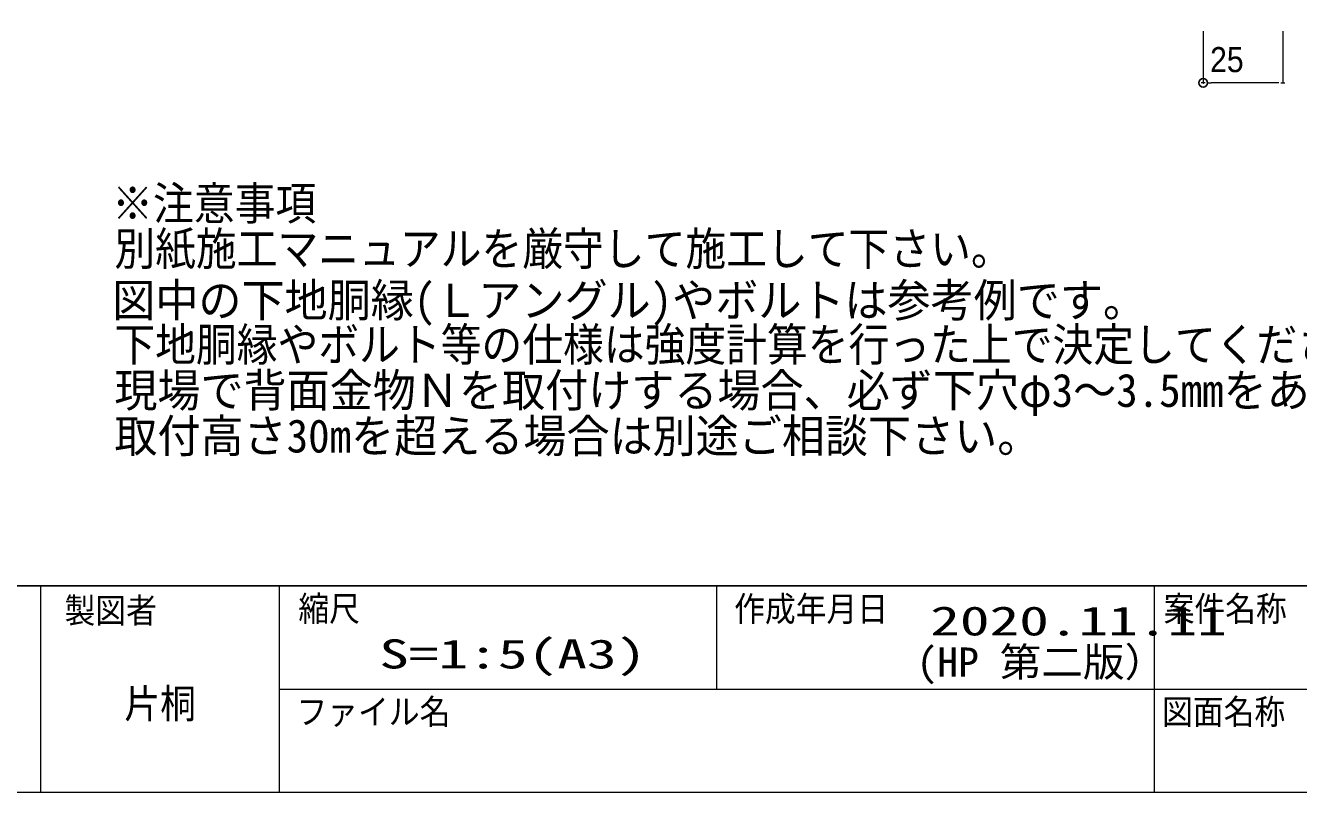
# Model space of a CAD drawing. Units: millimetres, scale not verified. Extents: x -1200 to 1200, y -500 to 500.
# Drawn here: x 357.7 to 437.7, y -113 to -64.8 of the extents above; entities that cross this region are included whole.
import ezdxf
from ezdxf.enums import TextEntityAlignment as Align

# ---------------------------------------------------------------- set-up
doc = ezdxf.new("R2010")
doc.units = ezdxf.units.MM
doc.header["$LTSCALE"] = 1.1
doc.header["$PDMODE"] = 32
doc.header["$PDSIZE"] = 0.55
for name, color, linetype, lineweight in [('0-0_一般', 7, 'Continuous', 9), ('0-1_0', 7, 'Continuous', 9), ('0-3_寸法', 7, 'Continuous', 9)]:
    doc.layers.add(name, color=color, linetype=linetype, lineweight=lineweight)
doc.layers.add('0-2_図枠', color=7, linetype='Continuous')
doc.layers.add('0-A_Defpoints', color=7, linetype='Continuous')
doc.styles.add('Osaka', font='')
doc.styles.add('ＭＳ ゴシック', font='')
doc.styles.get('Osaka').set_extended_font_data('Osaka')
doc.styles.get('ＭＳ ゴシック').set_extended_font_data('MS Gothic')

# ---------------------------------------------------------------- blocks, each defined once
blk = doc.blocks.new('シンボル-33')
at = {"layer": '0-2_図枠', "style": 'ＭＳ ゴシック'}
for s, width, p in [('2020.11.11', 1.5, (13.33, 11.81)), ('(HP 第二版）', 1.05, (-8.13, -52.82))]:
    blk.add_text(s, height=45.71, dxfattribs=dict(at, width=width)).set_placement(p, align=Align.BOTTOM_LEFT)
blk = doc.blocks.new('_DOT')
at = {"layer": '0-1_0'}
for p, q in [((-2.5, 0), (-5, 0)), ((-1.25, 0), (1.25, 0))]:
    blk.add_line(p, q, dxfattribs=at)

msp = doc.modelspace()

# ---------------------------------------------------------------- linework, layer by layer
at = {"layer": '0-0_一般'}
for p, q in [((358.607, -100), (358.607, -113)), ((373.607, -100), (373.607, -113)), ((401.107, -106.5), (401.107, -100)), ((428.607, -100), (428.607, -113)), ((373.607, -106.5), (428.607, -106.5)), ((428.607, -106.5), (498.607, -106.5))]:
    msp.add_line(p, q, dxfattribs=at)
for points in [[(98.607, 160), (498.607, 160), (498.607, -100), (98.607, -100)], [(98.607, -100), (498.607, -100), (498.607, -113), (98.607, -113)]]:
    msp.add_lwpolyline(points, close=True, dxfattribs=at)
at = {"layer": '0-3_寸法'}
for p, q in [((431.696, -65.146), (431.696, -68.391)), ((436.696, -65.146), (436.696, -68.391)), ((436.195, -68.391), (432.196, -68.391))]:
    msp.add_line(p, q, dxfattribs=at)
at = {"layer": '0-A_Defpoints'}
msp.add_point((431.696, -68.391), dxfattribs=at)

# ---------------------------------------------------------------- block references
at = {"layer": '0-1_0', "xscale": 0.04, "yscale": 0.04}
msp.add_blockref('シンボル-33', (413.997, -104.147), dxfattribs=at)
at = {"layer": '0-3_寸法', "xscale": 0.1001489, "yscale": 0.1001489, "rotation": 180}
msp.add_blockref('_DOT', (431.696, -68.391), dxfattribs=at)
at = {"layer": '0-3_寸法', "xscale": 0.1001489, "yscale": 0.1001489}
msp.add_blockref('_DOT', (436.696, -68.391), dxfattribs=at)

# ---------------------------------------------------------------- texts
at = {"layer": '0-0_一般', "style": 'ＭＳ ゴシック'}
for s, height, width, p in [('※注意事項', 2.089, 0.9, (363.106, -77.634)), ('別紙施工マニュアルを厳守して施工して下さい。', 2.089, 0.9, (363.239, -80.486)), ('図中の下地胴縁(Ｌアングル)やボルトは参考例です。', 2.09, 0.95, (363.109, -83.727)), ('下地胴縁やボルト等の仕様は強度計算を行った上で決定してください。', 2.089, 0.9, (363.239, -86.511)), ('現場で背面金物Ｎを取付けする場合、必ず下穴φ3～3.5mmをあけてから取付して下さい。', 2.09, 0.95, (363.239, -89.387)), ('取付高さ30mを超える場合は別途ご相談下さい。', 2.09, 0.95, (363.239, -92.254)), ('製図者', 1.576, 0.9, (360.109, -102.814)), ('縮尺', 1.576, 0.9, (374.808, -102.702)), ('作成年月日', 1.576, 0.9, (402.207, -102.717)), ('案件名称', 1.576, 0.9, (429.207, -102.71)), ('S=1:5(A3)', 1.828, 1.5, (379.894, -105.75)), ('片桐', 1.833, 0.9, (363.869, -108.879)), ('ファイル名', 1.576, 0.9, (374.692, -109.184)), ('図面名称', 1.576, 0.9, (429.11, -109.184))]:
    msp.add_text(s, height=height, dxfattribs=dict(at, width=width)).set_placement(p, align=Align.BOTTOM_LEFT)
at = {"layer": '0-3_寸法', "style": 'Osaka', "width": 0.9}
msp.add_text('25', height=1.576, dxfattribs=at).set_placement((432.127, -68.191), align=Align.BOTTOM_LEFT)

doc.saveas('drawing.dxf')
